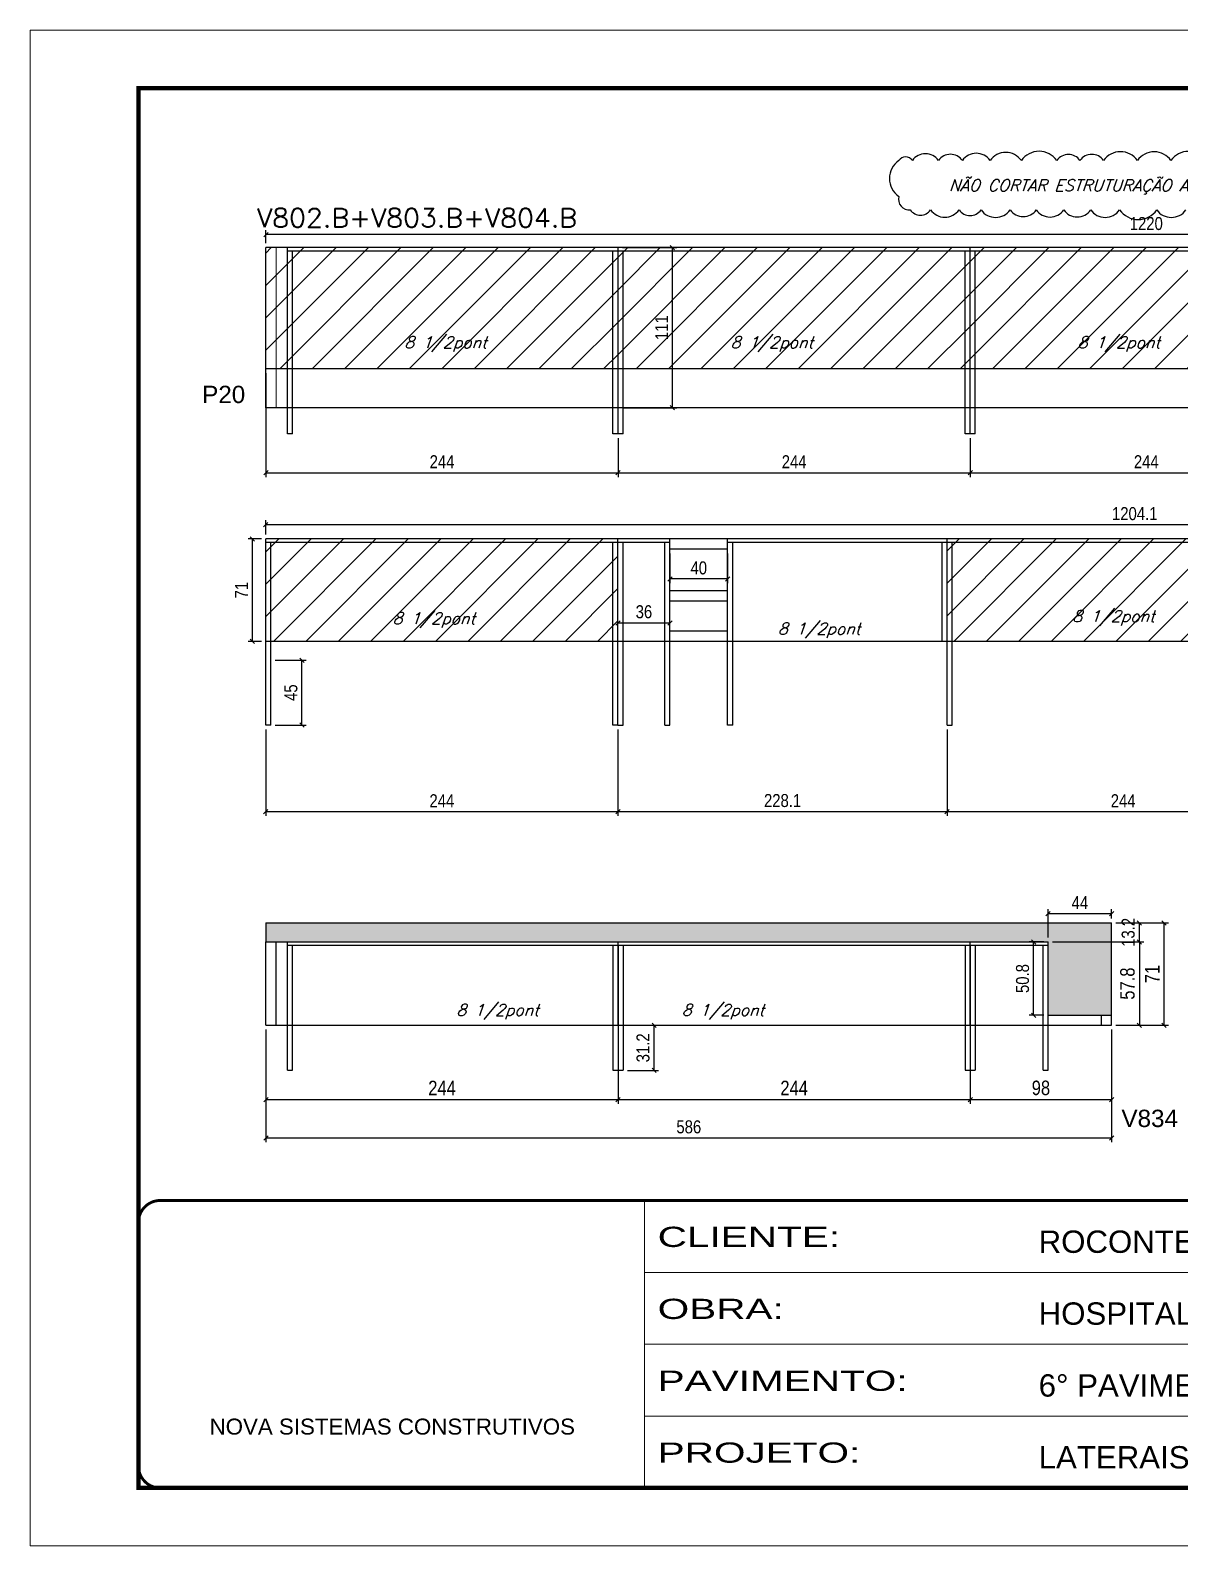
# Model space of a CAD drawing. Extents: x -20960 to -5926, y -2106 to 21915.
# Drawn here: x -9023 to -8227, y 18568 to 19618 of the extents above; entities that cross this region are included whole.
import ezdxf

# ---------------------------------------------------------------- set-up
doc = ezdxf.new("R2010")
doc.units = 0
doc.linetypes.add('CONTINUO', pattern=[0])
doc.linetypes.add('DASHED', pattern=[0.75, 0.5, -0.25])
for name, color, linetype in [('5', 5, 'Continuous'), ('COTA', 241, 'Continuous'), ('Painéis', 200, 'Continuous'), ('Reaproveitamento', 251, 'Continuous'), ('SARR_2.2x7', 40, 'Continuous'), ('SARR_3.5x7', 81, 'Continuous'), ('texto', 7, 'Continuous')]:
    doc.layers.add(name, color=color, linetype=linetype)
for name, color, linetype, lineweight in [('Folhas', 255, 'Continuous', 9), ('Sarr 2.2x7', 40, 'Continuous', 9), ('SARRAFO DE PRESSAO', 251, 'DASHED', 9), ('Texto Seção', 7, 'Continuous', 15)]:
    doc.layers.add(name, color=color, linetype=linetype, lineweight=lineweight)
doc.styles.add('ARIAL', font='arial.ttf')
doc.styles.add('COTA TECNICA', font='techl___.ttf', dxfattribs={"height": 10})
doc.styles.add('COTA TECNICA-50', font='techl___.ttf', dxfattribs={"height": 9})
doc.styles.add('REGUA-120', font='ROMANS.shx', dxfattribs={"height": 15})
doc.styles.add('Romans', font='romans.shx')
doc.styles.get("Standard").update_dxf_attribs({"font": 'arial.ttf'})
doc.styles.add('Tecnologia', font='')
doc.styles.get('Tecnologia').set_extended_font_data('Forgotten Futurist')
doc.dimstyles.new('COTA PAINEL-50', dxfattribs={"dimtxt": 9, "dimasz": 3, "dimexe": 3, "dimexo": 3, "dimgap": 3, "dimtad": 1, "dimdec": 1, "dimzin": 12, "dimdsep": 46, "dimtxsty": 'COTA TECNICA-50', "dimblk1": 'OBLIQUE', "dimblk2": 'OBLIQUE', "dimsah": 1, "dimcen": 0.9, "dimclrd": 4, "dimclre": 4, "dimclrt": 240, "dimadec": 1, "dimazin": 3, "dimtfac": 1, "dimtdec": 1, "dimtmove": 0, "dimatfit": 3, "dimfxl": 1, "dimtolj": 1, "dimtzin": 12, "dimarcsym": 0})
doc.dimstyles.new('PAINEL', dxfattribs={"dimtxt": 10, "dimasz": 3, "dimexe": 3, "dimexo": 3, "dimgap": 3, "dimtad": 1, "dimdec": 1, "dimzin": 12, "dimdsep": 46, "dimtxsty": 'COTA TECNICA', "dimblk1": 'OBLIQUE', "dimblk2": 'OBLIQUE', "dimsah": 1, "dimcen": 0.9, "dimclrd": 4, "dimclre": 4, "dimclrt": 240, "dimadec": 1, "dimazin": 3, "dimtfac": 1, "dimtdec": 1, "dimtmove": 0, "dimatfit": 3, "dimfxl": 1, "dimtolj": 1, "dimtzin": 12, "dimarcsym": 0})
pattern_1 = [(45, (1585, 0), (-11.22532, 11.22532), [])]
pattern_2 = [(45, (1585, -40), (-11.22532, 11.22532), [])]

# ---------------------------------------------------------------- blocks, each defined once
blk = doc.blocks.new('9999999999')
at = {"color": 30, "linetype": 'CONTINUO'}
for p, q in [((98564.6, 34230.2), (98564.6, 34429.4)), ((98564.6, 34379.6), (99584, 34379.6)), ((98564.6, 34329.8), (99488, 34329.8)), ((98564.6, 34280), (99488, 34280))]:
    blk.add_line(p, q, dxfattribs=at)
at = {"color": 30, "linetype": 'CONTINUO', "const_width": 2}
blk.add_lwpolyline([(99584, 34230.2), (99584, 34414.4, 0.414214), (99569, 34429.4), (98229, 34429.4, 0.414214), (98214, 34414.4), (98214, 34245.2, 0.414214), (98229, 34230.2), (99584, 34230.2)], format="xyb", dxfattribs=at)
at = {"layer": 'Folhas'}
blk.add_lwpolyline([(98139, 34190.2), (99624, 34190.2), (99624, 35240.2), (98139, 35240.2)], close=True, dxfattribs=at)
at = {"layer": 'Folhas', "color": 30, "const_width": 3}
blk.add_lwpolyline([(98214, 34230.2), (99584, 34230.2), (99584, 35200.2), (98214, 35200.2)], close=True, dxfattribs=at)
at = {"color": 7, "linetype": 'Continuous', "ltscale": 5, "style": 'ARIAL'}
for s, height, p in [('ROCONTEC', 15.48, (98837.7, 34393.1)), ('HOSPITAL ASSUNÇÃO', 15.483, (98837.7, 34343.3)), ('6° PAVIMENTO', 15.483, (98837.7, 34293.5)), ('NOVA SISTEMAS CONSTRUTIVOS', 11.059, (98263.2, 34267.2)), ('LATERAIS DE VIGAS', 15.483, (98837.7, 34243.7))]:
    blk.add_text(s, height=height, dxfattribs=at).set_placement(p)
at = {"layer": 'Folhas', "color": 7, "style": 'Tecnologia', "width": 1.5}
for s, p in [('CLIENTE:', (98573.7, 34397.2)), ('OBRA:', (98573.7, 34347.3)), ('PAVIMENTO:', (98573.7, 34297.5)), ('PROJETO:', (98573.7, 34247.7))]:
    blk.add_text(s, height=14, dxfattribs=at).set_placement(p)
blk = doc.blocks.new('_Oblique')
at = {"color": 0, "linetype": 'ByBlock', "lineweight": -2}
blk.add_line((-0.5, -0.5), (0.5, 0.5), dxfattribs=at)
blk = doc.blocks.new('*D372')
at = {"layer": 'COTA', "color": 4, "lineweight": -2, "transparency": 16777216}
for p, q in [((-8860.3, 19133.8), (-8860.3, 19073.9)), ((-8616.3, 19133.8), (-8616.3, 19073.9)), ((-8860.3, 19076.9), (-8616.3, 19076.9))]:
    blk.add_line(p, q, dxfattribs=at)
at = {"layer": 'Defpoints', "color": 0, "transparency": 16777216}
for p in [(-8860.3, 19136.8), (-8616.3, 19136.8), (-8616.3, 19076.9)]:
    blk.add_point(p, dxfattribs=at)
at = {"layer": 'COTA', "color": 4, "lineweight": -2, "transparency": 16777216, "xscale": 3, "yscale": 3, "zscale": 3, "rotation": 180}
blk.add_blockref('_Oblique', (-8860.3, 19076.9), dxfattribs=at)
at = {"layer": 'COTA', "color": 4, "lineweight": -2, "transparency": 16777216, "xscale": 3, "yscale": 3, "zscale": 3}
blk.add_blockref('_Oblique', (-8616.3, 19076.9), dxfattribs=at)
at = {"layer": 'COTA', "color": 240, "transparency": 16777216, "insert": (-8738.3, 19084.4), "char_height": 9, "attachment_point": 5, "style": 'COTA TECNICA-50'}
blk.add_mtext('\\A1;244', dxfattribs=at)
blk = doc.blocks.new('*D373')
at = {"layer": 'COTA', "color": 4, "lineweight": -2, "transparency": 16777216}
for p, q in [((-8616.3, 19133.8), (-8616.3, 19073.9)), ((-8388.2, 19133.8), (-8388.2, 19073.9)), ((-8616.3, 19076.9), (-8388.2, 19076.9))]:
    blk.add_line(p, q, dxfattribs=at)
at = {"layer": 'Defpoints', "color": 0, "transparency": 16777216}
for p in [(-8616.3, 19136.8), (-8388.2, 19136.8), (-8388.2, 19076.9)]:
    blk.add_point(p, dxfattribs=at)
at = {"layer": 'COTA', "color": 4, "lineweight": -2, "transparency": 16777216, "xscale": 3, "yscale": 3, "zscale": 3, "rotation": 180}
blk.add_blockref('_Oblique', (-8616.3, 19076.9), dxfattribs=at)
at = {"layer": 'COTA', "color": 4, "lineweight": -2, "transparency": 16777216, "xscale": 3, "yscale": 3, "zscale": 3}
blk.add_blockref('_Oblique', (-8388.2, 19076.9), dxfattribs=at)
at = {"layer": 'COTA', "color": 240, "transparency": 16777216, "insert": (-8502.2, 19084.5), "char_height": 9, "attachment_point": 5, "style": 'COTA TECNICA-50'}
blk.add_mtext('\\A1;228.1', dxfattribs=at)
blk = doc.blocks.new('*D374')
at = {"layer": 'COTA', "color": 4, "lineweight": -2, "transparency": 16777216}
for p, q in [((-8388.2, 19133.8), (-8388.2, 19073.9)), ((-8144.2, 19133.8), (-8144.2, 19073.9)), ((-8388.2, 19076.9), (-8144.2, 19076.9))]:
    blk.add_line(p, q, dxfattribs=at)
at = {"layer": 'Defpoints', "color": 0, "transparency": 16777216}
for p in [(-8388.2, 19136.8), (-8144.2, 19136.8), (-8144.2, 19076.9)]:
    blk.add_point(p, dxfattribs=at)
at = {"layer": 'COTA', "color": 4, "lineweight": -2, "transparency": 16777216, "xscale": 3, "yscale": 3, "zscale": 3, "rotation": 180}
blk.add_blockref('_Oblique', (-8388.2, 19076.9), dxfattribs=at)
at = {"layer": 'COTA', "color": 4, "lineweight": -2, "transparency": 16777216, "xscale": 3, "yscale": 3, "zscale": 3}
blk.add_blockref('_Oblique', (-8144.2, 19076.9), dxfattribs=at)
at = {"layer": 'COTA', "color": 240, "transparency": 16777216, "insert": (-8266.2, 19084.4), "char_height": 9, "attachment_point": 5, "style": 'COTA TECNICA-50'}
blk.add_mtext('\\A1;244', dxfattribs=at)
blk = doc.blocks.new('*D378')
at = {"layer": 'COTA', "color": 4, "lineweight": -2, "transparency": 16777216}
for p, q in [((-8863.3, 19265.8), (-8872.6, 19265.8)), ((-8869.6, 19194.8), (-8869.6, 19265.8)), ((-8863.3, 19194.8), (-8872.6, 19194.8))]:
    blk.add_line(p, q, dxfattribs=at)
at = {"layer": 'Defpoints', "color": 0, "transparency": 16777216}
for p in [(-8869.6, 19265.8), (-8860.3, 19265.8), (-8860.3, 19194.8)]:
    blk.add_point(p, dxfattribs=at)
at = {"layer": 'COTA', "color": 4, "lineweight": -2, "transparency": 16777216, "xscale": 3, "yscale": 3, "zscale": 3}
for p, rotation in [((-8869.6, 19265.8), 90), ((-8869.6, 19194.8), 270)]:
    blk.add_blockref('_Oblique', p, dxfattribs=dict(at, rotation=rotation))
at = {"layer": 'COTA', "color": 240, "transparency": 16777216, "insert": (-8877.1, 19230.3), "char_height": 9, "attachment_point": 5, "rotation": 90, "style": 'COTA TECNICA-50'}
blk.add_mtext('\\A1;71', dxfattribs=at)
blk = doc.blocks.new('*D379')
at = {"layer": 'COTA', "color": 4, "lineweight": -2, "transparency": 16777216}
for p, q in [((-8853.8, 19181.8), (-8832.3, 19181.8)), ((-8835.3, 19136.8), (-8835.3, 19181.8)), ((-8853.8, 19136.8), (-8832.3, 19136.8))]:
    blk.add_line(p, q, dxfattribs=at)
at = {"layer": 'Defpoints', "color": 0, "transparency": 16777216}
for p in [(-8856.8, 19181.8), (-8835.3, 19181.8), (-8856.8, 19136.8)]:
    blk.add_point(p, dxfattribs=at)
at = {"layer": 'COTA', "color": 4, "lineweight": -2, "transparency": 16777216, "xscale": 3, "yscale": 3, "zscale": 3}
for p, rotation in [((-8835.3, 19181.8), 90), ((-8835.3, 19136.8), 270)]:
    blk.add_blockref('_Oblique', p, dxfattribs=dict(at, rotation=rotation))
at = {"layer": 'COTA', "color": 240, "transparency": 16777216, "insert": (-8842.9, 19159.3), "char_height": 9, "attachment_point": 5, "rotation": 90, "style": 'COTA TECNICA-50'}
blk.add_mtext('\\A1;45', dxfattribs=at)
blk = doc.blocks.new('*D317')
at = {"layer": 'COTA', "color": 4, "lineweight": -2, "ltscale": 25, "transparency": 16777216}
for p, q in [((-8860.2, 18925.8), (-8860.2, 18874.3)), ((-8616.2, 18899.2), (-8616.2, 18874.3)), ((-8860.2, 18877.3), (-8616.2, 18877.3))]:
    blk.add_line(p, q, dxfattribs=at)
at = {"layer": 'Defpoints', "color": 0, "ltscale": 25, "transparency": 16777216}
for p in [(-8860.2, 18928.8), (-8616.2, 18902.2), (-8616.2, 18877.3)]:
    blk.add_point(p, dxfattribs=at)
at = {"layer": 'COTA', "color": 4, "lineweight": -2, "ltscale": 25, "transparency": 16777216, "xscale": 3, "yscale": 3, "zscale": 3, "rotation": 180}
blk.add_blockref('_Oblique', (-8860.2, 18877.3), dxfattribs=at)
at = {"layer": 'COTA', "color": 4, "lineweight": -2, "ltscale": 25, "transparency": 16777216, "xscale": 3, "yscale": 3, "zscale": 3}
blk.add_blockref('_Oblique', (-8616.2, 18877.3), dxfattribs=at)
at = {"layer": 'COTA', "color": 240, "ltscale": 25, "transparency": 16777216, "insert": (-8738.2, 18885.4), "char_height": 10, "attachment_point": 5, "style": 'COTA TECNICA'}
blk.add_mtext('\\A1;244', dxfattribs=at)
blk = doc.blocks.new('*D318')
at = {"layer": 'COTA', "color": 4, "lineweight": -2, "ltscale": 25, "transparency": 16777216}
for p, q in [((-8274.2, 18925.8), (-8274.2, 18874.3)), ((-8372.2, 18899.2), (-8372.2, 18874.3)), ((-8372.2, 18877.3), (-8274.2, 18877.3))]:
    blk.add_line(p, q, dxfattribs=at)
at = {"layer": 'Defpoints', "color": 0, "ltscale": 25, "transparency": 16777216}
for p in [(-8274.2, 18928.8), (-8372.2, 18902.2), (-8274.2, 18877.3)]:
    blk.add_point(p, dxfattribs=at)
at = {"layer": 'COTA', "color": 4, "lineweight": -2, "ltscale": 25, "transparency": 16777216, "xscale": 3, "yscale": 3, "zscale": 3, "rotation": 180}
blk.add_blockref('_Oblique', (-8372.2, 18877.3), dxfattribs=at)
at = {"layer": 'COTA', "color": 4, "lineweight": -2, "ltscale": 25, "transparency": 16777216, "xscale": 3, "yscale": 3, "zscale": 3}
blk.add_blockref('_Oblique', (-8274.2, 18877.3), dxfattribs=at)
at = {"layer": 'COTA', "color": 240, "ltscale": 25, "transparency": 16777216, "insert": (-8323.2, 18885.4), "char_height": 10, "attachment_point": 5, "style": 'COTA TECNICA'}
blk.add_mtext('\\A1;98', dxfattribs=at)
blk = doc.blocks.new('*D319')
at = {"layer": 'COTA', "color": 4, "lineweight": -2, "ltscale": 25, "transparency": 16777216}
for p, q in [((-8616.2, 18899.2), (-8616.2, 18874.3)), ((-8372.2, 18899.2), (-8372.2, 18874.3)), ((-8616.2, 18877.3), (-8372.2, 18877.3))]:
    blk.add_line(p, q, dxfattribs=at)
at = {"layer": 'Defpoints', "color": 0, "ltscale": 25, "transparency": 16777216}
for p in [(-8616.2, 18902.2), (-8372.2, 18902.2), (-8372.2, 18877.3)]:
    blk.add_point(p, dxfattribs=at)
at = {"layer": 'COTA', "color": 4, "lineweight": -2, "ltscale": 25, "transparency": 16777216, "xscale": 3, "yscale": 3, "zscale": 3, "rotation": 180}
blk.add_blockref('_Oblique', (-8616.2, 18877.3), dxfattribs=at)
at = {"layer": 'COTA', "color": 4, "lineweight": -2, "ltscale": 25, "transparency": 16777216, "xscale": 3, "yscale": 3, "zscale": 3}
blk.add_blockref('_Oblique', (-8372.2, 18877.3), dxfattribs=at)
at = {"layer": 'COTA', "color": 240, "ltscale": 25, "transparency": 16777216, "insert": (-8494.2, 18885.4), "char_height": 10, "attachment_point": 5, "style": 'COTA TECNICA'}
blk.add_mtext('\\A1;244', dxfattribs=at)
blk = doc.blocks.new('*D320')
at = {"layer": 'COTA', "color": 4, "lineweight": -2, "ltscale": 25, "transparency": 16777216}
for p, q in [((-8271.2, 18999.8), (-8234.9, 18999.8)), ((-8237.9, 18928.8), (-8237.9, 18999.8)), ((-8271.2, 18928.8), (-8234.9, 18928.8))]:
    blk.add_line(p, q, dxfattribs=at)
at = {"layer": 'Defpoints', "color": 0, "ltscale": 25, "transparency": 16777216}
for p in [(-8274.2, 18999.8), (-8237.9, 18999.8), (-8274.2, 18928.8)]:
    blk.add_point(p, dxfattribs=at)
at = {"layer": 'COTA', "color": 4, "lineweight": -2, "ltscale": 25, "transparency": 16777216, "xscale": 3, "yscale": 3, "zscale": 3}
for p, rotation in [((-8237.9, 18999.8), 90), ((-8237.9, 18928.8), 270)]:
    blk.add_blockref('_Oblique', p, dxfattribs=dict(at, rotation=rotation))
at = {"layer": 'COTA', "color": 240, "ltscale": 25, "transparency": 16777216, "insert": (-8246, 18964.3), "char_height": 10, "attachment_point": 5, "rotation": 90, "style": 'COTA TECNICA'}
blk.add_mtext('\\A1;71', dxfattribs=at)
blk = doc.blocks.new('*D321')
at = {"layer": 'COTA', "color": 4, "lineweight": -2, "ltscale": 25, "transparency": 16777216}
for p, q in [((-8315.2, 18986.6), (-8252, 18986.6)), ((-8255, 18986.6), (-8255, 18928.8)), ((-8271.2, 18928.8), (-8252, 18928.8))]:
    blk.add_line(p, q, dxfattribs=at)
at = {"layer": 'Defpoints', "color": 0, "ltscale": 25, "transparency": 16777216}
for p in [(-8318.2, 18986.6), (-8274.2, 18928.8), (-8255, 18928.8)]:
    blk.add_point(p, dxfattribs=at)
at = {"layer": 'COTA', "color": 4, "lineweight": -2, "ltscale": 25, "transparency": 16777216, "xscale": 3, "yscale": 3, "zscale": 3}
for p, rotation in [((-8255, 18986.6), 90), ((-8255, 18928.8), 270)]:
    blk.add_blockref('_Oblique', p, dxfattribs=dict(at, rotation=rotation))
at = {"layer": 'COTA', "color": 240, "ltscale": 25, "transparency": 16777216, "insert": (-8263.2, 18957.7), "char_height": 10, "attachment_point": 5, "rotation": 90, "style": 'COTA TECNICA'}
blk.add_mtext('\\A1;57.8', dxfattribs=at)
blk = doc.blocks.new('*D322')
at = {"layer": 'COTA', "color": 4, "lineweight": -2, "transparency": 16777216}
for p, q in [((-8860.2, 18925.8), (-8860.2, 18847.8)), ((-8274.2, 18925.8), (-8274.2, 18847.8)), ((-8860.2, 18850.8), (-8274.2, 18850.8))]:
    blk.add_line(p, q, dxfattribs=at)
at = {"layer": 'Defpoints', "color": 0, "transparency": 16777216}
for p in [(-8860.2, 18928.8), (-8274.2, 18928.8), (-8274.2, 18850.8)]:
    blk.add_point(p, dxfattribs=at)
at = {"layer": 'COTA', "color": 4, "lineweight": -2, "transparency": 16777216, "xscale": 3, "yscale": 3, "zscale": 3, "rotation": 180}
blk.add_blockref('_Oblique', (-8860.2, 18850.8), dxfattribs=at)
at = {"layer": 'COTA', "color": 4, "lineweight": -2, "transparency": 16777216, "xscale": 3, "yscale": 3, "zscale": 3}
blk.add_blockref('_Oblique', (-8274.2, 18850.8), dxfattribs=at)
at = {"layer": 'COTA', "color": 240, "transparency": 16777216, "insert": (-8567.2, 18858.4), "char_height": 9, "attachment_point": 5, "style": 'COTA TECNICA-50'}
blk.add_mtext('\\A1;586', dxfattribs=at)
blk = doc.blocks.new('*D380')
at = {"layer": 'COTA', "color": 4, "lineweight": -2, "transparency": 16777216}
for p, q in [((-8271.2, 18999.8), (-8252, 18999.8)), ((-8255, 18986.6), (-8255, 18999.8)), ((-8315.2, 18986.6), (-8252, 18986.6))]:
    blk.add_line(p, q, dxfattribs=at)
at = {"layer": 'Defpoints', "color": 0, "transparency": 16777216}
for p in [(-8274.2, 18999.8), (-8255, 18999.8), (-8318.2, 18986.6)]:
    blk.add_point(p, dxfattribs=at)
at = {"layer": 'COTA', "color": 4, "lineweight": -2, "transparency": 16777216, "xscale": 3, "yscale": 3, "zscale": 3}
for p, rotation in [((-8255, 18999.8), 90), ((-8255, 18986.6), 270)]:
    blk.add_blockref('_Oblique', p, dxfattribs=dict(at, rotation=rotation))
at = {"layer": 'COTA', "color": 240, "transparency": 16777216, "insert": (-8262.7, 18993.2), "char_height": 9, "attachment_point": 5, "rotation": 90, "style": 'COTA TECNICA-50'}
blk.add_mtext('\\A1;13.2', dxfattribs=at)
blk = doc.blocks.new('*D394')
at = {"layer": 'COTA', "color": 4, "lineweight": -2, "transparency": 16777216}
for p, q in [((-8616.3, 19197.8), (-8616.3, 19210.6)), ((-8616.3, 19207.6), (-8580.3, 19207.6)), ((-8580.3, 19197.8), (-8580.3, 19210.6))]:
    blk.add_line(p, q, dxfattribs=at)
at = {"layer": 'Defpoints', "color": 0, "transparency": 16777216}
for p in [(-8580.3, 19207.6), (-8616.3, 19194.8), (-8580.3, 19194.8)]:
    blk.add_point(p, dxfattribs=at)
at = {"layer": 'COTA', "color": 4, "lineweight": -2, "transparency": 16777216, "xscale": 3, "yscale": 3, "zscale": 3, "rotation": 180}
blk.add_blockref('_Oblique', (-8616.3, 19207.6), dxfattribs=at)
at = {"layer": 'COTA', "color": 4, "lineweight": -2, "transparency": 16777216, "xscale": 3, "yscale": 3, "zscale": 3}
blk.add_blockref('_Oblique', (-8580.3, 19207.6), dxfattribs=at)
at = {"layer": 'COTA', "color": 240, "transparency": 16777216, "insert": (-8598.3, 19215.3), "char_height": 9, "attachment_point": 5, "style": 'COTA TECNICA-50'}
blk.add_mtext('\\A1;36', dxfattribs=at)
blk = doc.blocks.new('*D395')
at = {"layer": 'COTA', "color": 4, "lineweight": -2, "transparency": 16777216}
for p, q in [((-8580.3, 19255.8), (-8580.3, 19235.1)), ((-8540.3, 19255.8), (-8540.3, 19235.1)), ((-8540.3, 19238.1), (-8580.3, 19238.1))]:
    blk.add_line(p, q, dxfattribs=at)
at = {"layer": 'Defpoints', "color": 0, "transparency": 16777216}
for p in [(-8580.3, 19258.8), (-8540.3, 19258.8), (-8580.3, 19238.1)]:
    blk.add_point(p, dxfattribs=at)
at = {"layer": 'COTA', "color": 4, "lineweight": -2, "transparency": 16777216, "xscale": 3, "yscale": 3, "zscale": 3, "rotation": 180}
blk.add_blockref('_Oblique', (-8580.3, 19238.1), dxfattribs=at)
at = {"layer": 'COTA', "color": 4, "lineweight": -2, "transparency": 16777216, "xscale": 3, "yscale": 3, "zscale": 3}
blk.add_blockref('_Oblique', (-8540.3, 19238.1), dxfattribs=at)
at = {"layer": 'COTA', "color": 240, "transparency": 16777216, "insert": (-8560.3, 19245.7), "char_height": 9, "attachment_point": 5, "style": 'COTA TECNICA-50'}
blk.add_mtext('\\A1;40', dxfattribs=at)
blk = doc.blocks.new('*D414')
at = {"layer": 'COTA', "color": 4, "lineweight": -2, "transparency": 16777216}
for p, q in [((-8609.7, 18928.8), (-8588.2, 18928.8)), ((-8591.2, 18897.6), (-8591.2, 18928.8)), ((-8609.7, 18897.6), (-8588.2, 18897.6))]:
    blk.add_line(p, q, dxfattribs=at)
at = {"layer": 'Defpoints', "color": 0, "transparency": 16777216}
for p in [(-8612.7, 18928.8), (-8591.2, 18928.8), (-8612.7, 18897.6)]:
    blk.add_point(p, dxfattribs=at)
at = {"layer": 'COTA', "color": 4, "lineweight": -2, "transparency": 16777216, "xscale": 3, "yscale": 3, "zscale": 3}
for p, rotation in [((-8591.2, 18928.8), 90), ((-8591.2, 18897.6), 270)]:
    blk.add_blockref('_Oblique', p, dxfattribs=dict(at, rotation=rotation))
at = {"layer": 'COTA', "color": 240, "transparency": 16777216, "insert": (-8598.9, 18913.2), "char_height": 9, "attachment_point": 5, "rotation": 90, "style": 'COTA TECNICA-50'}
blk.add_mtext('\\A1;31.2', dxfattribs=at)
blk = doc.blocks.new('*D422')
at = {"layer": 'COTA', "color": 4, "lineweight": -2, "transparency": 16777216}
for p, q in [((-8860.2, 19380.7), (-8860.2, 19308.7)), ((-8616.2, 19335.7), (-8616.2, 19308.7)), ((-8860.2, 19311.7), (-8616.2, 19311.7))]:
    blk.add_line(p, q, dxfattribs=at)
at = {"layer": 'Defpoints', "color": 0, "transparency": 16777216}
for p in [(-8860.2, 19383.7), (-8616.2, 19338.7), (-8616.2, 19311.7)]:
    blk.add_point(p, dxfattribs=at)
at = {"layer": 'COTA', "color": 4, "lineweight": -2, "transparency": 16777216, "xscale": 3, "yscale": 3, "zscale": 3, "rotation": 180}
blk.add_blockref('_Oblique', (-8860.2, 19311.7), dxfattribs=at)
at = {"layer": 'COTA', "color": 4, "lineweight": -2, "transparency": 16777216, "xscale": 3, "yscale": 3, "zscale": 3}
blk.add_blockref('_Oblique', (-8616.2, 19311.7), dxfattribs=at)
at = {"layer": 'COTA', "color": 240, "transparency": 16777216, "insert": (-8738.2, 19319.3), "char_height": 9, "attachment_point": 5, "style": 'COTA TECNICA-50'}
blk.add_mtext('\\A1;244', dxfattribs=at)
blk = doc.blocks.new('*D423')
at = {"layer": 'COTA', "color": 4, "lineweight": -2, "transparency": 16777216}
for p, q in [((-8616.2, 19335.7), (-8616.2, 19308.7)), ((-8372.2, 19335.7), (-8372.2, 19308.7)), ((-8616.2, 19311.7), (-8372.2, 19311.7))]:
    blk.add_line(p, q, dxfattribs=at)
at = {"layer": 'Defpoints', "color": 0, "transparency": 16777216}
for p in [(-8616.2, 19338.7), (-8372.2, 19338.7), (-8372.2, 19311.7)]:
    blk.add_point(p, dxfattribs=at)
at = {"layer": 'COTA', "color": 4, "lineweight": -2, "transparency": 16777216, "xscale": 3, "yscale": 3, "zscale": 3, "rotation": 180}
blk.add_blockref('_Oblique', (-8616.2, 19311.7), dxfattribs=at)
at = {"layer": 'COTA', "color": 4, "lineweight": -2, "transparency": 16777216, "xscale": 3, "yscale": 3, "zscale": 3}
blk.add_blockref('_Oblique', (-8372.2, 19311.7), dxfattribs=at)
at = {"layer": 'COTA', "color": 240, "transparency": 16777216, "insert": (-8494.2, 19319.3), "char_height": 9, "attachment_point": 5, "style": 'COTA TECNICA-50'}
blk.add_mtext('\\A1;244', dxfattribs=at)
blk = doc.blocks.new('*D424')
at = {"layer": 'COTA', "color": 4, "lineweight": -2, "transparency": 16777216}
for p, q in [((-8372.2, 19335.7), (-8372.2, 19308.7)), ((-8128.2, 19335.7), (-8128.2, 19308.7)), ((-8372.2, 19311.7), (-8128.2, 19311.7))]:
    blk.add_line(p, q, dxfattribs=at)
at = {"layer": 'Defpoints', "color": 0, "transparency": 16777216}
for p in [(-8372.2, 19338.7), (-8128.2, 19338.7), (-8128.2, 19311.7)]:
    blk.add_point(p, dxfattribs=at)
at = {"layer": 'COTA', "color": 4, "lineweight": -2, "transparency": 16777216, "xscale": 3, "yscale": 3, "zscale": 3, "rotation": 180}
blk.add_blockref('_Oblique', (-8372.2, 19311.7), dxfattribs=at)
at = {"layer": 'COTA', "color": 4, "lineweight": -2, "transparency": 16777216, "xscale": 3, "yscale": 3, "zscale": 3}
blk.add_blockref('_Oblique', (-8128.2, 19311.7), dxfattribs=at)
at = {"layer": 'COTA', "color": 240, "transparency": 16777216, "insert": (-8250.2, 19319.3), "char_height": 9, "attachment_point": 5, "style": 'COTA TECNICA-50'}
blk.add_mtext('\\A1;244', dxfattribs=at)
blk = doc.blocks.new('*D429')
at = {"layer": 'COTA', "color": 4, "lineweight": -2, "transparency": 16777216}
for p, q in [((-8613.2, 19467.7), (-8575.5, 19467.7)), ((-8578.5, 19356.7), (-8578.5, 19467.7)), ((-8613.2, 19356.7), (-8575.5, 19356.7))]:
    blk.add_line(p, q, dxfattribs=at)
at = {"layer": 'Defpoints', "color": 0, "transparency": 16777216}
for p in [(-8616.2, 19467.7), (-8578.5, 19467.7), (-8616.2, 19356.7)]:
    blk.add_point(p, dxfattribs=at)
at = {"layer": 'COTA', "color": 4, "lineweight": -2, "transparency": 16777216, "xscale": 3, "yscale": 3, "zscale": 3}
for p, rotation in [((-8578.5, 19467.7), 90), ((-8578.5, 19356.7), 270)]:
    blk.add_blockref('_Oblique', p, dxfattribs=dict(at, rotation=rotation))
at = {"layer": 'COTA', "color": 240, "transparency": 16777216, "insert": (-8586, 19412.2), "char_height": 9, "attachment_point": 5, "rotation": 90, "style": 'COTA TECNICA-50'}
blk.add_mtext('\\A1;111', dxfattribs=at)
blk = doc.blocks.new('*D436')
at = {"layer": 'COTA', "color": 4, "lineweight": -2, "transparency": 16777216}
for p, q in [((-8321.2, 18986.6), (-8331.3, 18986.6)), ((-8328.3, 18935.8), (-8328.3, 18986.6)), ((-8321.2, 18935.8), (-8331.3, 18935.8))]:
    blk.add_line(p, q, dxfattribs=at)
at = {"layer": 'Defpoints', "color": 0, "transparency": 16777216}
for p in [(-8328.3, 18986.6), (-8318.2, 18986.6), (-8318.2, 18935.8)]:
    blk.add_point(p, dxfattribs=at)
at = {"layer": 'COTA', "color": 4, "lineweight": -2, "transparency": 16777216, "xscale": 3, "yscale": 3, "zscale": 3}
for p, rotation in [((-8328.3, 18986.6), 90), ((-8328.3, 18935.8), 270)]:
    blk.add_blockref('_Oblique', p, dxfattribs=dict(at, rotation=rotation))
at = {"layer": 'COTA', "color": 240, "transparency": 16777216, "insert": (-8335.9, 18961.2), "char_height": 9, "attachment_point": 5, "rotation": 90, "style": 'COTA TECNICA-50'}
blk.add_mtext('\\A1;50.8', dxfattribs=at)
blk = doc.blocks.new('*D435')
at = {"layer": 'COTA', "color": 4, "lineweight": -2, "transparency": 16777216}
for p, q in [((-8318.2, 18989.6), (-8318.2, 19009.2)), ((-8318.2, 19006.2), (-8274.2, 19006.2)), ((-8274.2, 19002.8), (-8274.2, 19009.2))]:
    blk.add_line(p, q, dxfattribs=at)
at = {"layer": 'Defpoints', "color": 0, "transparency": 16777216}
for p in [(-8274.2, 19006.2), (-8274.2, 18999.8), (-8318.2, 18986.6)]:
    blk.add_point(p, dxfattribs=at)
at = {"layer": 'COTA', "color": 4, "lineweight": -2, "transparency": 16777216, "xscale": 3, "yscale": 3, "zscale": 3, "rotation": 180}
blk.add_blockref('_Oblique', (-8318.2, 19006.2), dxfattribs=at)
at = {"layer": 'COTA', "color": 4, "lineweight": -2, "transparency": 16777216, "xscale": 3, "yscale": 3, "zscale": 3}
blk.add_blockref('_Oblique', (-8274.2, 19006.2), dxfattribs=at)
at = {"layer": 'COTA', "color": 240, "transparency": 16777216, "insert": (-8296.2, 19013.8), "char_height": 9, "attachment_point": 5, "style": 'COTA TECNICA-50'}
blk.add_mtext('\\A1;44', dxfattribs=at)
blk = doc.blocks.new('*D1670')
at = {"layer": 'COTA', "color": 4, "lineweight": -2, "transparency": 16777216}
for p, q in [((-8860.2, 19470.7), (-8860.2, 19479.7)), ((-7640.2, 19470.7), (-7640.2, 19479.7)), ((-7640.2, 19476.7), (-8860.2, 19476.7))]:
    blk.add_line(p, q, dxfattribs=at)
at = {"layer": 'Defpoints', "color": 0, "transparency": 16777216}
for p in [(-8860.2, 19476.7), (-8860.2, 19467.7), (-7640.2, 19467.7)]:
    blk.add_point(p, dxfattribs=at)
at = {"layer": 'COTA', "color": 4, "lineweight": -2, "transparency": 16777216, "xscale": 3, "yscale": 3, "zscale": 3, "rotation": 180}
blk.add_blockref('_Oblique', (-8860.2, 19476.7), dxfattribs=at)
at = {"layer": 'COTA', "color": 4, "lineweight": -2, "transparency": 16777216, "xscale": 3, "yscale": 3, "zscale": 3}
blk.add_blockref('_Oblique', (-7640.2, 19476.7), dxfattribs=at)
at = {"layer": 'COTA', "color": 240, "transparency": 16777216, "insert": (-8250.2, 19484.3), "char_height": 9, "attachment_point": 5, "style": 'COTA TECNICA-50'}
blk.add_mtext('\\A1;1220', dxfattribs=at)
blk = doc.blocks.new('*D1671')
at = {"layer": 'COTA', "color": 4, "lineweight": -2, "transparency": 16777216}
for p, q in [((-8860.3, 19268.8), (-8860.3, 19278.8)), ((-7656.2, 19268.8), (-7656.2, 19278.8)), ((-8860.3, 19275.8), (-7656.2, 19275.8))]:
    blk.add_line(p, q, dxfattribs=at)
at = {"layer": 'Defpoints', "color": 0, "transparency": 16777216}
for p in [(-7656.2, 19275.8), (-8860.3, 19265.8), (-7656.2, 19265.8)]:
    blk.add_point(p, dxfattribs=at)
at = {"layer": 'COTA', "color": 4, "lineweight": -2, "transparency": 16777216, "xscale": 3, "yscale": 3, "zscale": 3, "rotation": 180}
blk.add_blockref('_Oblique', (-8860.3, 19275.8), dxfattribs=at)
at = {"layer": 'COTA', "color": 4, "lineweight": -2, "transparency": 16777216, "xscale": 3, "yscale": 3, "zscale": 3}
blk.add_blockref('_Oblique', (-7656.2, 19275.8), dxfattribs=at)
at = {"layer": 'COTA', "color": 240, "transparency": 16777216, "insert": (-8258.2, 19283.3), "char_height": 9, "attachment_point": 5, "style": 'COTA TECNICA-50'}
blk.add_mtext('\\A1;1204.1', dxfattribs=at)

msp = doc.modelspace()

# ---------------------------------------------------------------- hatches: boundary and pattern name
at = {"layer": 'COTA', "linetype": 'ByBlock'}
h = msp.add_hatch(dxfattribs=at)
h.set_pattern_fill('AR-CONC', color=256, scale=0.03)
h.set_pattern_definition([(50, (1585, 0), (5.4655401, -0.4781726), [0.5715, -6.2865]), (355, (1585, 0), (-1.0573026, 5.7317054), [0.4572, -5.0292175]), (100.451445, (1585.4555, -0.04), (4.4082374, 5.2535326), [0.4857003, -5.3427073]), (46.1842, (1585, 1.524), (8.1323712, -1.2612698), [0.85725, -9.42975]), (96.635558, (1585.678, 1.419), (7.122124, 7.4227837), [0.7285507, -8.0140682]), (351.18415, (1585, 1.524), (7.122124, 7.4227837), [0.685799, -7.543792]), (21, (1585.762, 1.143), (4.5484317, -3.0679559), [0.5715, -6.2865]), (326, (1585.762, 1.143), (1.8540609, 5.525639), [0.4572, -5.0292]), (71.451445, (1586.141, 0.8873), (6.4024926, 2.4576831), [0.4857003, -5.3426981]), (37.5, (1585, 0), (0.0926581, 2.53665117), [0, -4.96824, 0, -5.1054, 0, -5.04825]), (7.5, (1585, 0), (2.00458988, 3.00541724), [0, -2.91084, 0, -4.85394, 0, -1.92405]), (327.5, (1583.3007, 0), (4.06771786, -0.17186232), [0, -1.905, 0, -5.9436, 0, -7.8867]), (317.5, (1582.5387, 0), (4.44387544, 0.76279473), [0, -2.4765, 0, -3.94716, 0, -5.6007])])
h.paths.add_polyline_path([(-8274.23, 18986.64), (-8274.23, 18999.84), (-8860.23, 18999.84), (-8860.23, 18986.64), (-8545.75, 18986.64), (-8318.23, 18986.64), (-8318.23, 18935.84), (-8274.23, 18935.84)])
at = {"layer": 'Reaproveitamento', "transparency": 33554684}
h = msp.add_hatch(dxfattribs=at)
h.set_pattern_fill('ANSI31', color=256, scale=5)
h.set_pattern_definition(pattern_2)
h.paths.add_polyline_path([(-8860.23, 19467.65), (-8860.23, 19383.65), (-8616.23, 19383.65), (-8616.23, 19467.65)])
h = msp.add_hatch(dxfattribs=at)
h.set_pattern_fill('ANSI31', color=256, scale=5)
h.set_pattern_definition(pattern_2)
h.paths.add_polyline_path([(-8616.23, 19467.65), (-8616.23, 19383.65), (-8372.23, 19383.65), (-8372.23, 19467.65)])
h = msp.add_hatch(dxfattribs=at)
h.set_pattern_fill('ANSI31', color=256, scale=5)
h.set_pattern_definition(pattern_2)
h.paths.add_polyline_path([(-8372.23, 19467.65), (-8372.23, 19383.65), (-8128.23, 19383.65), (-8128.23, 19467.65)])
h = msp.add_hatch(dxfattribs=at)
h.set_pattern_fill('ANSI31', color=256, scale=5)
h.set_pattern_definition(pattern_1)
h.paths.add_polyline_path([(-8616.29, 19194.82), (-8616.29, 19265.82), (-8860.29, 19265.82), (-8860.29, 19194.82)])
h = msp.add_hatch(dxfattribs=at)
h.set_pattern_fill('ANSI31', color=256, scale=5)
h.set_pattern_definition(pattern_1)
h.paths.add_polyline_path([(-8144.19, 19265.82), (-8388.19, 19265.82), (-8388.19, 19194.82), (-8144.19, 19194.82)])

# ---------------------------------------------------------------- linework, layer by layer
at = {"layer": 'COTA', "linetype": 'ByBlock'}
for p, q in [((-8860.23, 18999.84), (-8860.23, 18986.64)), ((-8860.23, 18999.84), (-8274.23, 18999.84)), ((-8274.23, 18986.64), (-8274.23, 18999.84))]:
    msp.add_line(p, q, dxfattribs=at)
at = {"layer": 'Painéis'}
for p, q in [((-7640.23, 19467.65), (-8860.23, 19467.65)), ((-8860.23, 19356.65), (-8860.23, 19467.65)), ((-8616.23, 19356.65), (-8616.23, 19467.65)), ((-8372.23, 19356.65), (-8372.23, 19467.65)), ((-8128.23, 19383.65), (-8860.23, 19383.65)), ((-8070.23, 19356.65), (-8860.23, 19356.65)), ((-8616.29, 19265.82), (-8860.29, 19265.82)), ((-8860.29, 19194.82), (-8860.29, 19265.82)), ((-7790.23, 19265.82), (-8616.29, 19265.82)), ((-8616.29, 19194.82), (-8616.29, 19265.82)), ((-8616.29, 19194.82), (-8616.29, 19265.82)), ((-8388.19, 19194.82), (-8388.19, 19265.82)), ((-8616.29, 19194.82), (-8860.29, 19194.82)), ((-7900.19, 19194.82), (-8616.29, 19194.82)), ((-8860.23, 18986.64), (-8545.75, 18986.64))]:
    msp.add_line(p, q, dxfattribs=at)
at = {"layer": 'Painéis', "ltscale": 25}
for p, q in [((-8860.23, 18928.84), (-8860.23, 18986.64)), ((-8616.23, 18928.84), (-8616.23, 18986.64)), ((-8545.75, 18986.64), (-8318.23, 18986.64)), ((-8372.23, 18928.84), (-8372.23, 18986.64)), ((-8318.23, 18935.84), (-8318.23, 18986.64)), ((-8318.23, 18935.84), (-8274.23, 18935.84)), ((-8274.23, 18928.84), (-8274.23, 18935.84)), ((-8860.23, 18928.84), (-8274.23, 18928.84))]:
    msp.add_line(p, q, dxfattribs=at)
at = {"layer": 'Sarr 2.2x7'}
for p, q in [((-8853.23, 19383.65), (-8853.23, 19467.65)), ((-8853.23, 19356.65), (-8853.23, 19383.65))]:
    msp.add_line(p, q, dxfattribs=at)
at = {"layer": 'SARR_2.2x7', "linetype": 'Continuous'}
for p, q in [((-8845.23, 19465.45), (-8616.23, 19465.45)), ((-8616.23, 19465.45), (-8372.23, 19465.45)), ((-8372.23, 19465.45), (-8128.23, 19465.45)), ((-8860.29, 19263.62), (-8616.29, 19263.62)), ((-8616.29, 19263.62), (-8580.29, 19263.62)), ((-8540.29, 19258.82), (-8580.29, 19258.82)), ((-8540.29, 19263.62), (-8388.19, 19263.62)), ((-8388.19, 19263.62), (-8144.19, 19263.62)), ((-8540.29, 19229.76), (-8580.29, 19229.76)), ((-8540.29, 19222.76), (-8580.29, 19222.76)), ((-8540.29, 19201.82), (-8580.29, 19201.82)), ((-8853.23, 18928.84), (-8853.23, 18986.64)), ((-8845.23, 18984.44), (-8616.23, 18984.44)), ((-8616.23, 18984.44), (-8372.23, 18984.44)), ((-8372.23, 18984.44), (-8318.23, 18984.44)), ((-8281.23, 18928.84), (-8281.23, 18935.84))]:
    msp.add_line(p, q, dxfattribs=at)
at = {"layer": 'SARR_3.5x7'}
for p, q in [((-8845.23, 19338.65), (-8845.23, 19467.65)), ((-8616.23, 19338.65), (-8616.23, 19467.65)), ((-8372.23, 19338.65), (-8372.23, 19467.65)), ((-8841.73, 19338.65), (-8841.73, 19465.45)), ((-8619.73, 19338.65), (-8619.73, 19465.45)), ((-8612.73, 19338.65), (-8612.73, 19465.45)), ((-8375.73, 19338.65), (-8375.73, 19465.45)), ((-8368.73, 19338.65), (-8368.73, 19465.45)), ((-8841.73, 19338.65), (-8845.23, 19338.65)), ((-8612.73, 19338.65), (-8619.73, 19338.65)), ((-8368.73, 19338.65), (-8375.73, 19338.65)), ((-8860.29, 19136.82), (-8860.29, 19263.62)), ((-8856.79, 19136.82), (-8856.79, 19263.62)), ((-8619.79, 19136.82), (-8619.79, 19263.62)), ((-8616.29, 19136.82), (-8616.29, 19265.82)), ((-8616.29, 19136.82), (-8616.29, 19263.62)), ((-8612.79, 19136.82), (-8612.79, 19263.62)), ((-8583.79, 19136.82), (-8583.79, 19263.62)), ((-8580.29, 19136.82), (-8580.29, 19265.82)), ((-8540.29, 19136.82), (-8540.29, 19265.82)), ((-8536.79, 19136.82), (-8536.79, 19263.62)), ((-8391.69, 19194.82), (-8391.69, 19263.62)), ((-8388.19, 19136.82), (-8388.19, 19263.62)), ((-8384.69, 19136.82), (-8384.69, 19263.62)), ((-8856.79, 19136.82), (-8860.29, 19136.82)), ((-8616.29, 19136.82), (-8619.79, 19136.82)), ((-8616.29, 19136.82), (-8612.79, 19136.82)), ((-8583.79, 19136.82), (-8580.29, 19136.82)), ((-8536.79, 19136.82), (-8540.29, 19136.82)), ((-8388.19, 19136.82), (-8384.69, 19136.82)), ((-8845.23, 18897.64), (-8845.23, 18986.64)), ((-8841.73, 18897.64), (-8841.73, 18984.44)), ((-8619.73, 18984.44), (-8619.73, 18897.64)), ((-8616.22, 18984.44), (-8616.22, 18897.64)), ((-8612.7, 18984.44), (-8612.7, 18897.64)), ((-8375.73, 18984.44), (-8375.73, 18897.64)), ((-8372.22, 18984.44), (-8372.22, 18897.64)), ((-8368.7, 18984.44), (-8368.7, 18897.64)), ((-8321.73, 18897.64), (-8321.73, 18984.44)), ((-8318.23, 18897.64), (-8318.23, 18986.64)), ((-8274.23, 18928.84), (-8274.23, 18986.64)), ((-8845.23, 18897.64), (-8841.73, 18897.64)), ((-8619.73, 18897.64), (-8612.7, 18897.64)), ((-8375.73, 18897.64), (-8368.7, 18897.64)), ((-8321.73, 18897.64), (-8318.23, 18897.64))]:
    msp.add_line(p, q, dxfattribs=at)
at = {"layer": 'texto'}
msp.add_lwpolyline([(-8208.81, 19528.03, 0.5205671), (-8233.1, 19528.03, 0.5205671), (-8256.33, 19528.03, 0.5205671), (-8279.8, 19528.03, 0.5205671), (-8296.14, 19528.03, 0.5205671), (-8312.19, 19528.03, 0.5205671), (-8336.76, 19528.03, 0.5205671), (-8358.4, 19528.03, 0.5205671), (-8377.64, 19528.03, 0.5205671), (-8394.17, 19528.03, 0.5205671), (-8412.26, 19528.03, 0.5205671), (-8421.68, 19528.03, 0.5205671), (-8421.68, 19503.09, 0.5205671), (-8413.74, 19493.83, 0.5205671), (-8399.68, 19493.83, 0.5205671), (-8379.9, 19493.83, 0.5205671), (-8364.71, 19493.83, 0.5205671), (-8344.51, 19493.83, 0.5205671), (-8326.41, 19493.83, 0.5205671), (-8307.37, 19493.83, 0.5205671), (-8288.73, 19493.83, 0.5205671), (-8268.65, 19493.83, 0.5205671), (-8242.91, 19493.83, 0.5205671), (-8222.76, 19493.83, 0.5205671)], format="xyb", dxfattribs=at)

# ---------------------------------------------------------------- block references
at = {"layer": 'SARRAFO DE PRESSAO', "color": 6, "linetype": 'ByBlock'}
msp.add_blockref('9999999999', (-107162.48, -15621.96), dxfattribs=at)

# ---------------------------------------------------------------- texts
at = {"layer": '5', "linetype": 'Continuous'}
for s, p in [('P20', (-8904.4, 19359.96)), ('V834', (-8267.4, 18858.32))]:
    msp.add_text(s, height=12, rotation=0.00004, dxfattribs=at).set_placement(p)
at = {"layer": 'texto', "color": 2, "char_height": 8, "attachment_point": 5, "style": 'Romans'}
for s, insert in [('{\\Q19;\\C256;NÃO CORTAR ESTRUTURAÇÃO AO FAZER O REAPROVEITAMENTO}', (-8219.79, 19509.62)), ('{\\Q19;\\C256;8 1/2pont}', (-8735.77, 19400.75)), ('{\\Q19;\\C256;8 1/2pont}', (-8509.63, 19400.75)), ('{\\Q19;\\C256;8 1/2pont}', (-8269.22, 19400.75)), ('{\\Q19;\\C256;8 1/2pont}', (-8743.85, 19209.48)), ('{\\Q19;\\C256;8 1/2pont}', (-8272.95, 19210.94)), ('{\\Q19;\\C256;8 1/2pont}', (-8476.88, 19202.34)), ('{\\Q19;\\C256;8 1/2pont}', (-8699.67, 18938.12)), ('{\\Q19;\\C256;8 1/2pont}', (-8543.5, 18938.12))]:
    msp.add_mtext(s, dxfattribs=dict(at, insert=insert))
at = {"layer": 'Texto Seção', "style": 'REGUA-120', "width": 1.05}
msp.add_text('V802.B+V803.B+V804.B', height=13, dxfattribs=at).set_placement((-8866.39, 19481.8))

# ---------------------------------------------------------------- dimensions: what is measured, and where the dimension line sits
at = {"layer": 'COTA'}
for base, p1, p2, picture, middle in [((-8860.23, 19476.66), (-7640.23, 19467.65), (-8860.23, 19467.65), '*D1670', (-8250.23, 19484.25)), ((-8616.23, 19311.71), (-8860.23, 19383.65), (-8616.23, 19338.65), '*D422', (-8738.23, 19319.27)), ((-7656.19, 19275.76), (-8860.29, 19265.82), (-7656.19, 19265.82), '*D1671', (-8258.24, 19283.35)), ((-8580.29, 19238.11), (-8540.29, 19258.82), (-8580.29, 19258.82), '*D395', (-8560.29, 19245.7)), ((-8580.29, 19207.64), (-8616.29, 19194.82), (-8580.29, 19194.82), '*D394', (-8598.29, 19215.34)), ((-8274.23, 19006.21), (-8318.23, 18986.64), (-8274.23, 18999.84), '*D435', (-8296.23, 19013.77)), ((-8274.23, 18850.8), (-8860.23, 18928.84), (-8274.23, 18928.84), '*D322', (-8567.23, 18858.42))]:
    dim = msp.add_linear_dim(base=base, p1=p1, p2=p2, dimstyle='COTA PAINEL-50', dxfattribs=at)
    dim.commit()
    dim.dimension.update_dxf_attribs({"geometry": picture, "text_midpoint": middle})
for base, p1, p2, picture, middle in [((-8578.46, 19467.65), (-8616.23, 19356.65), (-8616.23, 19467.65), '*D429', (-8586.01, 19412.15)), ((-8869.57, 19265.82), (-8860.29, 19194.82), (-8860.29, 19265.82), '*D378', (-8877.14, 19230.32)), ((-8835.3, 19181.82), (-8856.79, 19136.82), (-8856.79, 19181.82), '*D379', (-8842.9, 19159.32)), ((-8328.27, 18986.64), (-8318.23, 18935.84), (-8318.23, 18986.64), '*D436', (-8335.89, 18961.24)), ((-8591.23, 18928.84), (-8612.7, 18897.64), (-8612.7, 18928.84), '*D414', (-8598.93, 18913.24))]:
    dim = msp.add_linear_dim(base=base, p1=p1, p2=p2, angle=90, dimstyle='COTA PAINEL-50', dxfattribs=at)
    dim.commit()
    dim.dimension.update_dxf_attribs({"geometry": picture, "text_midpoint": middle})
for base, p1, p2, picture, middle in [((-8372.23, 19311.71), (-8616.23, 19338.65), (-8372.23, 19338.65), '*D423', (-8494.23, 19319.27)), ((-8128.23, 19311.71), (-8372.23, 19338.65), (-8128.23, 19338.65), '*D424', (-8250.23, 19319.27)), ((-8616.29, 19076.87), (-8860.29, 19136.82), (-8616.29, 19136.82), '*D372', (-8738.29, 19084.44)), ((-8388.19, 19076.87), (-8616.29, 19136.82), (-8388.19, 19136.82), '*D373', (-8502.24, 19084.45)), ((-8144.19, 19076.87), (-8388.19, 19136.82), (-8144.19, 19136.82), '*D374', (-8266.19, 19084.44))]:
    dim = msp.add_linear_dim(base=base, p1=p1, p2=p2, dimstyle='COTA PAINEL-50', override={"dimtmove": 1}, dxfattribs=at)
    dim.commit()
    dim.dimension.update_dxf_attribs({"geometry": picture, "text_midpoint": middle})
dim = msp.add_linear_dim(base=(-8255.04, 18999.84), p1=(-8318.23, 18986.64), p2=(-8274.23, 18999.84), angle=90, dimstyle='COTA PAINEL-50', dxfattribs=at)
dim.commit()
dim.dimension.update_dxf_attribs({"geometry": '*D380', "text_midpoint": (-8255.04, 18993.24), "dimtype": 160})
at = {"layer": 'COTA', "ltscale": 25}
for base, p1, p2, picture, middle in [((-8237.94, 18999.84), (-8274.23, 18928.84), (-8274.23, 18999.84), '*D320', (-8246.02, 18964.34)), ((-8255.04, 18928.84), (-8318.23, 18986.64), (-8274.23, 18928.84), '*D321', (-8263.18, 18957.74))]:
    dim = msp.add_linear_dim(base=base, p1=p1, p2=p2, angle=90, dimstyle='PAINEL', dxfattribs=at)
    dim.commit()
    dim.dimension.update_dxf_attribs({"geometry": picture, "text_midpoint": middle})
for base, p1, p2, picture, middle in [((-8616.23, 18877.33), (-8860.23, 18928.84), (-8616.23, 18902.23), '*D317', (-8738.23, 18885.41)), ((-8372.23, 18877.33), (-8616.23, 18902.23), (-8372.23, 18902.23), '*D319', (-8494.23, 18885.41))]:
    dim = msp.add_linear_dim(base=base, p1=p1, p2=p2, dimstyle='PAINEL', dxfattribs=at)
    dim.commit()
    dim.dimension.update_dxf_attribs({"geometry": picture, "text_midpoint": middle})
dim = msp.add_linear_dim(base=(-8274.23, 18877.33), p1=(-8372.23, 18902.23), p2=(-8274.23, 18928.84), dimstyle='PAINEL', override={"dimtmove": 1}, dxfattribs=at)
dim.commit()
dim.dimension.update_dxf_attribs({"geometry": '*D318', "text_midpoint": (-8323.23, 18885.44)})

doc.saveas('drawing.dxf')
